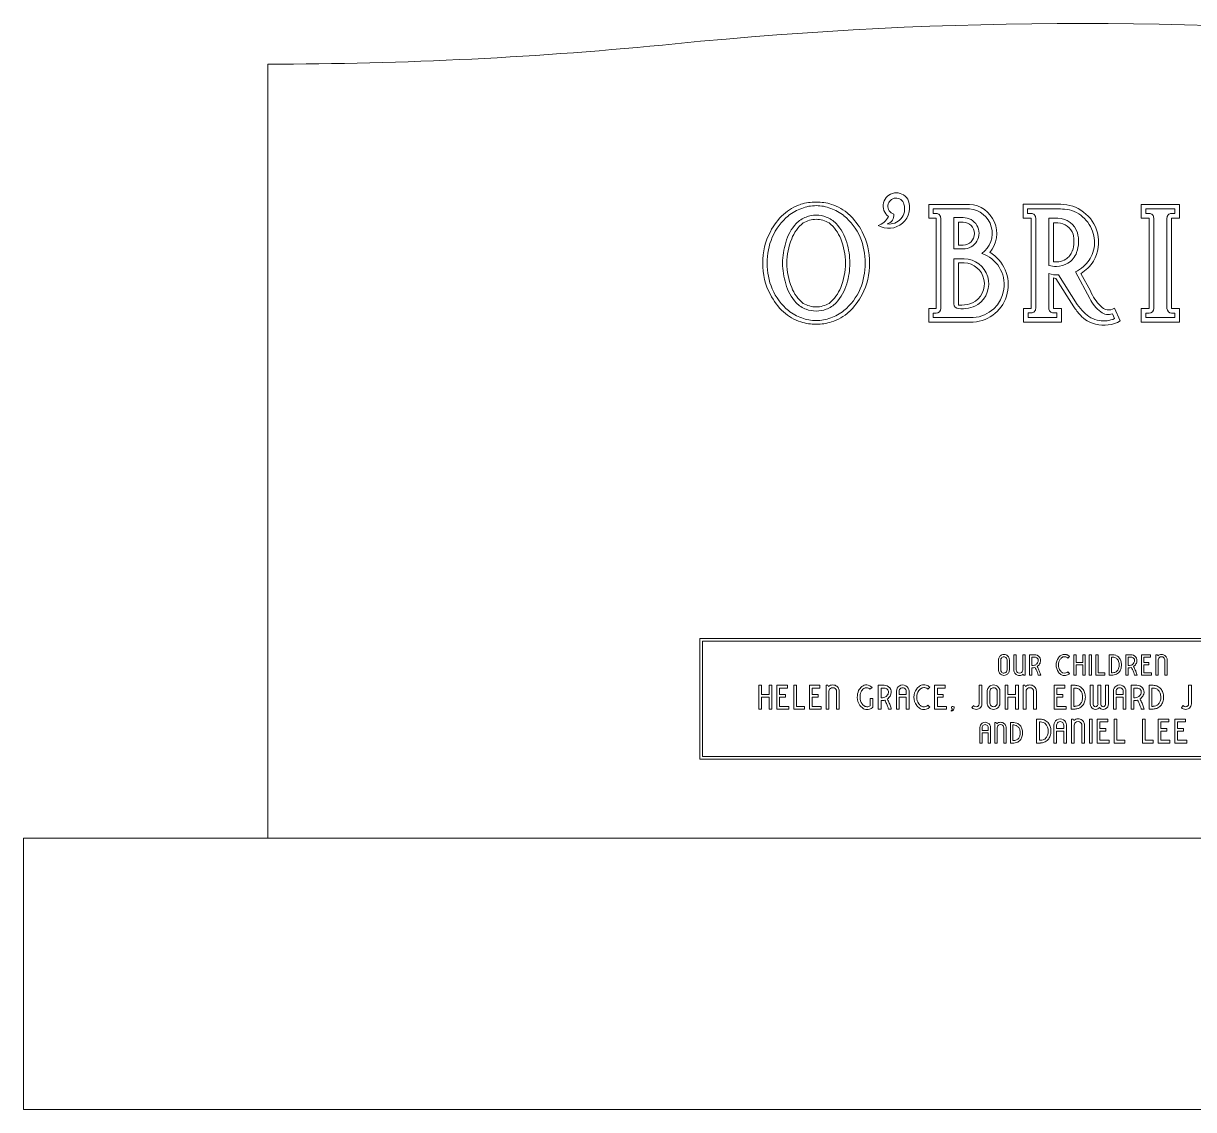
# Model space of a CAD drawing. Header units: inches. Extents: x -39 to 39, y -10 to 72.5.
# Drawn here: x -39 to 4.08, y 32.52 to 72.52 of the extents above; entities that cross this region are included whole.
import ezdxf

# ---------------------------------------------------------------- set-up
doc = ezdxf.new("R2010")
doc.units = ezdxf.units.IN
doc.header["$MEASUREMENT"] = 0
doc.layers.add('1', color=7, linetype='Continuous')

msp = doc.modelspace()

# ---------------------------------------------------------------- linework, layer by layer
at = {"color": 7, "linetype": 'Continuous', "lineweight": 5}
for p, q in [((-30, 71.023), (-30, 42.523)), ((-4.171, 65.857), (-5.667, 65.857)), ((-5.667, 65.857), (-5.667, 65.353)), ((-4.171, 65.689), (-5.499, 65.689)), ((-5.499, 65.689), (-5.499, 65.521)), ((-5.499, 65.521), (-5.395, 65.521)), ((-0.805, 65.861), (-2.193, 65.861)), ((-2.193, 65.861), (-2.193, 65.353)), ((-0.973, 65.689), (-2.025, 65.689)), ((-2.025, 65.689), (-2.025, 65.521)), ((-2.025, 65.521), (-1.897, 65.521)), ((3.565, 65.857), (2.157, 65.857)), ((2.157, 65.857), (2.157, 65.353)), ((3.397, 65.689), (2.325, 65.689)), ((2.325, 65.689), (2.325, 65.521)), ((2.325, 65.521), (2.449, 65.521)), ((3.273, 65.521), (3.397, 65.521)), ((3.397, 65.521), (3.397, 65.689)), ((3.565, 65.353), (3.565, 65.857)), ((-5.667, 65.353), (-5.395, 65.353)), ((-5.395, 65.353), (-5.395, 62.025)), ((-5.227, 65.353), (-5.227, 62.025)), ((-4.403, 65.373), (-4.743, 65.373)), ((-4.743, 65.373), (-4.743, 64.217)), ((-4.403, 65.205), (-4.571, 65.205)), ((-4.571, 65.205), (-4.571, 64.361)), ((-2.193, 65.353), (-1.897, 65.353)), ((-1.897, 65.353), (-1.897, 62.029)), ((-1.729, 65.353), (-1.729, 62.029)), ((-1.245, 63.605), (-1.245, 65.353)), ((-1.245, 65.353), (-0.909, 65.353)), ((-1.077, 65.185), (-0.909, 65.185)), ((-1.077, 65.185), (-1.077, 63.745)), ((2.157, 65.353), (2.449, 65.353)), ((2.449, 65.353), (2.449, 62.025)), ((2.617, 65.353), (2.617, 62.025)), ((3.105, 62.025), (3.105, 65.353)), ((3.273, 62.025), (3.273, 65.353)), ((3.273, 65.353), (3.565, 65.353)), ((-4.743, 64.217), (-4.403, 64.217)), ((-4.571, 64.361), (-4.403, 64.361)), ((-4.363, 63.857), (-4.743, 63.857)), ((-4.743, 63.857), (-4.743, 62.193)), ((-4.363, 63.709), (-4.571, 63.709)), ((-4.571, 63.709), (-4.571, 62.153)), ((-1.077, 63.745), (-0.881, 63.745)), ((0.259, 62.393), (-0.269, 63.373)), ((-1.245, 62.029), (-1.245, 63.313)), ((-1.077, 62.029), (-1.077, 63.149)), ((-0.989, 63.129), (-0.329, 62.089)), ((-0.885, 63.265), (-0.197, 62.177)), ((0.283, 62.677), (-0.065, 63.313)), ((-4.571, 62.153), (-4.447, 62.153)), ((-5.395, 62.025), (-5.667, 62.025)), ((-5.667, 62.025), (-5.667, 61.521)), ((-5.395, 61.857), (-5.499, 61.857)), ((-5.499, 61.857), (-5.499, 61.689)), ((-5.499, 61.689), (-4.027, 61.689)), ((-1.897, 62.029), (-2.173, 62.029)), ((-2.173, 62.029), (-2.173, 61.521)), ((-1.897, 61.861), (-2.005, 61.861)), ((-2.005, 61.861), (-2.005, 61.693)), ((-2.005, 61.693), (-0.949, 61.693)), ((-0.781, 62.029), (-1.077, 62.029)), ((-0.949, 61.861), (-1.077, 61.861)), ((-0.949, 61.693), (-0.949, 61.861)), ((-0.781, 61.521), (-0.781, 62.029)), ((1.175, 61.653), (1.095, 61.833)), ((1.387, 61.569), (1.167, 62.037)), ((2.449, 62.025), (2.157, 62.025)), ((2.157, 62.025), (2.157, 61.521)), ((2.449, 61.857), (2.325, 61.857)), ((2.325, 61.857), (2.325, 61.689)), ((2.325, 61.689), (3.397, 61.689)), ((3.565, 62.025), (3.273, 62.025)), ((3.397, 61.857), (3.273, 61.857)), ((3.397, 61.689), (3.397, 61.857)), ((3.565, 61.521), (3.565, 62.025)), ((-5.667, 61.521), (-4.027, 61.521)), ((-2.173, 61.521), (-0.781, 61.521)), ((2.157, 61.521), (3.565, 61.521)), ((-2.531, 48.709), (-2.531, 49.273)), ((-2.531, 49.273), (-2.445, 49.273)), ((-2.445, 48.709), (-2.445, 49.273)), ((-2.204, 49.273), (-2.204, 48.709)), ((-2.204, 49.273), (-2.117, 49.273)), ((-2.117, 49.273), (-2.117, 48.523)), ((-1.955, 48.523), (-1.955, 49.273)), ((-1.955, 49.273), (-1.775, 49.273)), ((-1.774, 49.187), (-1.869, 49.187)), ((-1.869, 49.187), (-1.869, 48.878)), ((-0.481, 49.21), (-0.544, 49.151)), ((-0.326, 48.523), (-0.326, 49.273)), ((-0.326, 49.273), (-0.24, 49.273)), ((-0.24, 49.273), (-0.24, 48.986)), ((0.002, 48.986), (0.002, 49.273)), ((0.002, 49.273), (0.088, 49.273)), ((0.088, 49.273), (0.088, 48.523)), ((0.244, 48.523), (0.244, 49.273)), ((0.244, 49.273), (0.33, 49.273)), ((0.33, 49.273), (0.33, 48.523)), ((0.486, 48.523), (0.486, 49.273)), ((0.486, 49.273), (0.572, 49.273)), ((0.572, 49.273), (0.572, 48.61)), ((0.979, 48.523), (0.979, 49.273)), ((0.979, 49.273), (1.105, 49.273)), ((1.103, 49.187), (1.065, 49.187)), ((1.065, 49.187), (1.065, 48.61)), ((1.593, 48.523), (1.593, 49.273)), ((1.593, 49.273), (1.773, 49.273)), ((1.774, 49.187), (1.679, 49.187)), ((1.679, 49.187), (1.679, 48.878)), ((2.165, 48.523), (2.165, 49.273)), ((2.165, 49.273), (2.501, 49.273)), ((2.501, 49.187), (2.251, 49.187)), ((2.251, 49.187), (2.251, 48.986)), ((2.501, 49.273), (2.501, 49.187)), ((2.696, 48.523), (2.696, 49.273)), ((2.696, 49.273), (2.75, 49.273)), ((2.75, 49.273), (2.765, 49.235)), ((-3.099, 48.713), (-3.099, 49.084)), ((-3.013, 49.084), (-3.013, 48.713)), ((-2.784, 48.713), (-2.784, 49.084)), ((-2.698, 49.084), (-2.698, 48.713)), ((-1.869, 48.523), (-1.869, 48.792)), ((-0.24, 48.986), (0.002, 48.986)), ((0.002, 48.9), (-0.24, 48.9)), ((-0.24, 48.9), (-0.24, 48.523)), ((0.002, 48.523), (0.002, 48.9)), ((1.679, 48.523), (1.679, 48.792)), ((2.251, 48.986), (2.438, 48.986)), ((2.438, 48.9), (2.251, 48.9)), ((2.251, 48.9), (2.251, 48.61)), ((2.438, 48.986), (2.438, 48.9)), ((2.782, 48.523), (2.782, 49.088)), ((3.023, 49.088), (3.023, 48.523)), ((3.11, 49.088), (3.11, 48.523)), ((-2.172, 48.523), (-2.187, 48.562)), ((-2.117, 48.523), (-2.172, 48.523)), ((-1.955, 48.523), (-1.869, 48.523)), ((-1.634, 48.523), (-1.545, 48.523)), ((-0.544, 48.646), (-0.481, 48.586)), ((-0.24, 48.523), (-0.326, 48.523)), ((0.088, 48.523), (0.002, 48.523)), ((0.33, 48.523), (0.244, 48.523)), ((0.822, 48.523), (0.486, 48.523)), ((0.572, 48.61), (0.822, 48.61)), ((0.822, 48.61), (0.822, 48.523)), ((1.105, 48.523), (0.979, 48.523)), ((1.065, 48.61), (1.103, 48.61)), ((1.593, 48.523), (1.679, 48.523)), ((1.914, 48.523), (2.002, 48.523)), ((2.54, 48.523), (2.165, 48.523)), ((2.251, 48.61), (2.54, 48.61)), ((2.54, 48.61), (2.54, 48.523)), ((2.696, 48.523), (2.782, 48.523)), ((3.023, 48.523), (3.11, 48.523)), ((-11.921, 47.273), (-11.921, 48.148)), ((-11.921, 48.148), (-11.821, 48.148)), ((-11.821, 48.148), (-11.821, 47.813)), ((-11.539, 47.813), (-11.539, 48.148)), ((-11.539, 48.148), (-11.438, 48.148)), ((-11.438, 48.148), (-11.438, 47.273)), ((-11.256, 47.273), (-11.256, 48.148)), ((-11.256, 48.148), (-10.864, 48.148)), ((-10.864, 48.048), (-11.156, 48.048)), ((-11.156, 48.048), (-11.156, 47.813)), ((-10.864, 48.148), (-10.864, 48.048)), ((-10.637, 47.273), (-10.637, 48.148)), ((-10.637, 48.148), (-10.536, 48.148)), ((-10.536, 48.148), (-10.536, 47.374)), ((-10.063, 47.273), (-10.063, 48.148)), ((-10.063, 48.148), (-9.671, 48.148)), ((-9.671, 48.048), (-9.962, 48.048)), ((-9.962, 48.048), (-9.962, 47.813)), ((-9.671, 48.148), (-9.671, 48.048)), ((-9.443, 47.273), (-9.443, 48.148)), ((-9.443, 48.148), (-9.38, 48.148)), ((-9.38, 48.148), (-9.362, 48.104)), ((-9.343, 47.273), (-9.343, 47.932)), ((-9.061, 47.932), (-9.061, 47.273)), ((-8.96, 47.932), (-8.96, 47.273)), ((-7.756, 48.066), (-7.833, 48.001)), ((-7.524, 47.273), (-7.524, 48.148)), ((-7.524, 48.148), (-7.314, 48.148)), ((-7.312, 48.048), (-7.423, 48.048)), ((-7.423, 48.048), (-7.423, 47.687)), ((-6.856, 47.273), (-6.856, 47.937)), ((-6.756, 47.813), (-6.756, 47.933)), ((-6.492, 47.933), (-6.492, 47.813)), ((-6.392, 47.937), (-6.392, 47.273)), ((-5.631, 48.075), (-5.704, 48.005)), ((-5.45, 47.273), (-5.45, 48.148)), ((-5.45, 48.148), (-5.058, 48.148)), ((-5.058, 48.048), (-5.35, 48.048)), ((-5.35, 48.048), (-5.35, 47.813)), ((-5.058, 48.148), (-5.058, 48.048)), ((-3.808, 47.464), (-3.808, 48.148)), ((-3.808, 48.148), (-3.708, 48.148)), ((-3.708, 48.148), (-3.708, 47.461)), ((-3.513, 47.495), (-3.513, 47.927)), ((-3.413, 47.927), (-3.413, 47.495)), ((-3.146, 47.495), (-3.146, 47.927)), ((-3.045, 47.927), (-3.045, 47.495)), ((-2.851, 47.273), (-2.851, 48.148)), ((-2.851, 48.148), (-2.75, 48.148)), ((-2.75, 48.148), (-2.75, 47.813)), ((-2.469, 47.813), (-2.469, 48.148)), ((-2.469, 48.148), (-2.368, 48.148)), ((-2.368, 48.148), (-2.368, 47.273)), ((-2.186, 47.273), (-2.186, 48.148)), ((-2.186, 48.148), (-2.123, 48.148)), ((-2.123, 48.148), (-2.105, 48.104)), ((-2.085, 47.273), (-2.085, 47.932)), ((-1.804, 47.932), (-1.804, 47.273)), ((-1.703, 47.932), (-1.703, 47.273)), ((-1.047, 47.273), (-1.047, 48.148)), ((-1.047, 48.148), (-0.655, 48.148)), ((-0.655, 48.048), (-0.947, 48.048)), ((-0.947, 48.048), (-0.947, 47.813)), ((-0.655, 48.148), (-0.655, 48.048)), ((-0.427, 47.273), (-0.427, 48.148)), ((-0.427, 48.148), (-0.28, 48.148)), ((-0.282, 48.048), (-0.327, 48.048)), ((-0.327, 48.048), (-0.327, 47.374)), ((0.282, 48.148), (0.282, 47.46)), ((0.282, 48.148), (0.382, 48.148)), ((0.382, 48.148), (0.382, 47.46)), ((0.564, 47.46), (0.564, 48.148)), ((0.564, 48.148), (0.665, 48.148)), ((0.665, 47.46), (0.665, 48.148)), ((0.847, 48.148), (0.847, 47.46)), ((0.847, 48.148), (0.948, 48.148)), ((0.948, 47.46), (0.948, 48.148)), ((1.13, 47.273), (1.13, 47.937)), ((1.23, 47.813), (1.23, 47.933)), ((1.494, 47.933), (1.494, 47.813)), ((1.594, 47.937), (1.594, 47.273)), ((1.783, 47.273), (1.783, 48.148)), ((1.783, 48.148), (1.993, 48.148)), ((1.995, 48.048), (1.884, 48.048)), ((1.884, 48.048), (1.884, 47.687)), ((2.452, 47.273), (2.452, 48.148)), ((2.452, 48.148), (2.599, 48.148)), ((2.597, 48.048), (2.552, 48.048)), ((2.552, 48.048), (2.552, 47.374)), ((3.903, 47.464), (3.903, 48.148)), ((3.903, 48.148), (4.004, 48.148)), ((4.004, 48.148), (4.004, 47.461)), ((-11.821, 47.813), (-11.539, 47.813)), ((-11.539, 47.713), (-11.821, 47.713)), ((-11.821, 47.713), (-11.821, 47.273)), ((-11.539, 47.273), (-11.539, 47.713)), ((-11.156, 47.813), (-10.937, 47.813)), ((-10.937, 47.713), (-11.156, 47.713)), ((-11.156, 47.713), (-11.156, 47.374)), ((-10.937, 47.813), (-10.937, 47.713)), ((-9.962, 47.813), (-9.743, 47.813)), ((-9.743, 47.713), (-9.962, 47.713)), ((-9.962, 47.713), (-9.962, 47.374)), ((-9.743, 47.813), (-9.743, 47.713)), ((-7.821, 47.392), (-7.821, 47.667)), ((-7.821, 47.667), (-7.72, 47.667)), ((-7.72, 47.667), (-7.72, 47.347)), ((-7.423, 47.273), (-7.423, 47.586)), ((-6.492, 47.813), (-6.756, 47.813)), ((-6.756, 47.273), (-6.756, 47.713)), ((-6.756, 47.713), (-6.492, 47.713)), ((-6.492, 47.713), (-6.492, 47.273)), ((-5.704, 47.417), (-5.631, 47.347)), ((-5.35, 47.813), (-5.131, 47.813)), ((-5.131, 47.713), (-5.35, 47.713)), ((-5.35, 47.713), (-5.35, 47.374)), ((-5.131, 47.813), (-5.131, 47.713)), ((-4.077, 47.327), (-4.007, 47.402)), ((-2.75, 47.813), (-2.469, 47.813)), ((-2.469, 47.713), (-2.75, 47.713)), ((-2.75, 47.713), (-2.75, 47.273)), ((-2.469, 47.273), (-2.469, 47.713)), ((-0.947, 47.813), (-0.728, 47.813)), ((-0.728, 47.713), (-0.947, 47.713)), ((-0.947, 47.713), (-0.947, 47.374)), ((-0.728, 47.813), (-0.728, 47.713)), ((1.494, 47.813), (1.23, 47.813)), ((1.23, 47.273), (1.23, 47.713)), ((1.23, 47.713), (1.494, 47.713)), ((1.494, 47.713), (1.494, 47.273)), ((1.884, 47.273), (1.884, 47.586)), ((3.634, 47.327), (3.704, 47.402)), ((-11.821, 47.273), (-11.921, 47.273)), ((-11.438, 47.273), (-11.539, 47.273)), ((-10.819, 47.273), (-11.256, 47.273)), ((-11.156, 47.374), (-10.819, 47.374)), ((-10.819, 47.374), (-10.819, 47.273)), ((-10.245, 47.273), (-10.637, 47.273)), ((-10.536, 47.374), (-10.245, 47.374)), ((-10.245, 47.374), (-10.245, 47.273)), ((-9.625, 47.273), (-10.063, 47.273)), ((-9.962, 47.374), (-9.625, 47.374)), ((-9.625, 47.374), (-9.625, 47.273)), ((-9.443, 47.273), (-9.343, 47.273)), ((-9.061, 47.273), (-8.96, 47.273)), ((-7.524, 47.273), (-7.423, 47.273)), ((-7.149, 47.273), (-7.045, 47.273)), ((-6.856, 47.273), (-6.756, 47.273)), ((-6.492, 47.273), (-6.392, 47.273)), ((-5.013, 47.273), (-5.45, 47.273)), ((-5.35, 47.374), (-5.013, 47.374)), ((-5.013, 47.374), (-5.013, 47.273)), ((-2.75, 47.273), (-2.851, 47.273)), ((-2.368, 47.273), (-2.469, 47.273)), ((-2.186, 47.273), (-2.085, 47.273)), ((-1.804, 47.273), (-1.703, 47.273)), ((-0.61, 47.273), (-1.047, 47.273)), ((-0.947, 47.374), (-0.61, 47.374)), ((-0.61, 47.374), (-0.61, 47.273)), ((-0.28, 47.273), (-0.427, 47.273)), ((-0.327, 47.374), (-0.282, 47.374)), ((1.13, 47.273), (1.23, 47.273)), ((1.494, 47.273), (1.594, 47.273)), ((1.783, 47.273), (1.884, 47.273)), ((2.158, 47.273), (2.262, 47.273)), ((2.599, 47.273), (2.452, 47.273)), ((2.552, 47.374), (2.597, 47.374)), ((-3.787, 46.023), (-3.787, 46.592)), ((-3.701, 46.486), (-3.701, 46.589)), ((-3.475, 46.589), (-3.475, 46.486)), ((-3.389, 46.592), (-3.389, 46.023)), ((-3.233, 46.023), (-3.233, 46.773)), ((-3.233, 46.773), (-3.179, 46.773)), ((-3.179, 46.773), (-3.163, 46.735)), ((-3.147, 46.023), (-3.147, 46.588)), ((-2.905, 46.588), (-2.905, 46.023)), ((-2.819, 46.588), (-2.819, 46.023)), ((-2.662, 46.023), (-2.662, 46.773)), ((-2.662, 46.773), (-2.536, 46.773)), ((-2.538, 46.687), (-2.576, 46.687)), ((-2.576, 46.687), (-2.576, 46.11)), ((-1.695, 46.023), (-1.695, 46.898)), ((-1.695, 46.898), (-1.547, 46.898)), ((-1.549, 46.798), (-1.594, 46.798)), ((-1.594, 46.798), (-1.594, 46.124)), ((-1.058, 46.023), (-1.058, 46.687)), ((-0.958, 46.563), (-0.958, 46.683)), ((-0.694, 46.563), (-0.958, 46.563)), ((-0.694, 46.683), (-0.694, 46.563)), ((-0.594, 46.687), (-0.594, 46.023)), ((-0.412, 46.023), (-0.412, 46.898)), ((-0.412, 46.898), (-0.348, 46.898)), ((-0.348, 46.898), (-0.331, 46.854)), ((-0.311, 46.023), (-0.311, 46.682)), ((-0.029, 46.682), (-0.029, 46.023)), ((0.071, 46.682), (0.071, 46.023)), ((0.253, 46.023), (0.253, 46.898)), ((0.253, 46.898), (0.354, 46.898)), ((0.354, 46.898), (0.354, 46.023)), ((0.536, 46.023), (0.536, 46.898)), ((0.536, 46.898), (0.928, 46.898)), ((0.928, 46.798), (0.636, 46.798)), ((0.636, 46.798), (0.636, 46.563)), ((0.636, 46.563), (0.855, 46.563)), ((0.855, 46.563), (0.855, 46.463)), ((0.928, 46.898), (0.928, 46.798)), ((1.155, 46.023), (1.155, 46.898)), ((1.155, 46.898), (1.256, 46.898)), ((1.256, 46.898), (1.256, 46.124)), ((2.203, 46.023), (2.203, 46.898)), ((2.203, 46.898), (2.304, 46.898)), ((2.304, 46.898), (2.304, 46.124)), ((2.777, 46.023), (2.777, 46.898)), ((2.777, 46.898), (3.169, 46.898)), ((3.169, 46.798), (2.878, 46.798)), ((2.878, 46.798), (2.878, 46.563)), ((2.878, 46.563), (3.096, 46.563)), ((3.096, 46.563), (3.096, 46.463)), ((3.169, 46.898), (3.169, 46.798)), ((3.397, 46.023), (3.397, 46.898)), ((3.397, 46.898), (3.789, 46.898)), ((3.789, 46.798), (3.497, 46.798)), ((3.497, 46.798), (3.497, 46.563)), ((3.497, 46.563), (3.716, 46.563)), ((3.716, 46.563), (3.716, 46.463)), ((3.789, 46.898), (3.789, 46.798)), ((-3.475, 46.486), (-3.701, 46.486)), ((-3.701, 46.023), (-3.701, 46.4)), ((-3.701, 46.4), (-3.475, 46.4)), ((-3.475, 46.4), (-3.475, 46.023)), ((-2.576, 46.11), (-2.538, 46.11)), ((-1.594, 46.124), (-1.549, 46.124)), ((-0.958, 46.023), (-0.958, 46.463)), ((-0.958, 46.463), (-0.694, 46.463)), ((-0.694, 46.463), (-0.694, 46.023)), ((0.855, 46.463), (0.636, 46.463)), ((0.636, 46.463), (0.636, 46.124)), ((0.636, 46.124), (0.973, 46.124)), ((0.973, 46.124), (0.973, 46.023)), ((1.256, 46.124), (1.547, 46.124)), ((1.547, 46.124), (1.547, 46.023)), ((2.304, 46.124), (2.595, 46.124)), ((2.595, 46.124), (2.595, 46.023)), ((3.096, 46.463), (2.878, 46.463)), ((2.878, 46.463), (2.878, 46.124)), ((2.878, 46.124), (3.215, 46.124)), ((3.215, 46.124), (3.215, 46.023)), ((3.716, 46.463), (3.497, 46.463)), ((3.497, 46.463), (3.497, 46.124)), ((3.497, 46.124), (3.834, 46.124)), ((3.834, 46.124), (3.834, 46.023)), ((-3.787, 46.023), (-3.701, 46.023)), ((-3.475, 46.023), (-3.389, 46.023)), ((-3.233, 46.023), (-3.147, 46.023)), ((-2.905, 46.023), (-2.819, 46.023)), ((-2.536, 46.023), (-2.662, 46.023)), ((-1.547, 46.023), (-1.695, 46.023)), ((-1.058, 46.023), (-0.958, 46.023)), ((-0.694, 46.023), (-0.594, 46.023)), ((-0.412, 46.023), (-0.311, 46.023)), ((-0.029, 46.023), (0.071, 46.023)), ((0.354, 46.023), (0.253, 46.023)), ((0.973, 46.023), (0.536, 46.023)), ((1.547, 46.023), (1.155, 46.023)), ((2.595, 46.023), (2.203, 46.023)), ((3.215, 46.023), (2.777, 46.023)), ((3.834, 46.023), (3.397, 46.023)), ((-30, 42.523), (30, 42.523))]:
    msp.add_line(p, q, dxfattribs=at)
for centre, radius, start, end in [((0, -77.852), 150.375, 84.27519, 95.72481), ((-30, 221.398), 150.375, 269.99999, 275.72481), ((-9.845, 64.177), 1.766, 88.898, 107.566), ((-9.778, 64.17), 1.772, 72.4694, 91.0666), ((-7.14, 65.741), 0.764, 238.9168, 24.0239), ((-6.858, 65.798), 0.487, 31.4652, 233.2686), ((-6.87, 65.79), 0.301, 14.4058, 253.5691), ((-9.404, 63.778), 2.354, 133.3057, 152.8513), ((-9.78, 64.08), 1.877, 108.5444, 131.2681), ((-9.788, 64.109), 1.695, 109.2075, 128.0595), ((-9.824, 64.445), 1.367, 89.4313, 112.4128), ((-9.798, 64.442), 1.37, 67.6106, 90.5454), ((-9.833, 64.109), 1.695, 51.9405, 70.7925), ((-9.841, 64.08), 1.877, 48.7319, 71.4556), ((-10.235, 63.765), 2.376, 27.2417, 46.6014), ((-7.116, 65.699), 0.563, 261.5842, 17.125), ((-7.276, 65.457), 0.325, 283.8185, 7.8387), ((-5.391, 65.357), 0.164, 358.6028, 91.3973), ((-4.228, 64.792), 1.067, 319.0585, 86.8989), ((-4.231, 64.789), 0.902, 305.227, 86.1821), ((-1.893, 65.357), 0.164, 358.6029, 91.3971), ((-0.891, 62.913), 2.777, 85.3324, 91.6919), ((-0.785, 64.56), 1.301, 51.4071, 90.8986), ((-0.731, 64.608), 1.075, 47.2078, 86.4784), ((-0.77, 64.475), 1.359, 14.3632, 54.1174), ((2.453, 65.357), 0.164, 358.6028, 91.3973), ((3.269, 65.357), 0.164, 88.6027, 181.3972), ((-9.466, 63.797), 2.139, 129.7109, 156.6229), ((-9.284, 64.002), 1.71, 137.5301, 164.6329), ((-9.449, 64.117), 1.349, 128.289, 159.6193), ((-9.803, 64.408), 1.055, 110.9764, 134.7663), ((-9.788, 64.316), 0.993, 91.3011, 120.0014), ((-9.807, 64.403), 1.058, 90.1939, 110.6559), ((-9.814, 64.403), 1.058, 69.3441, 89.8061), ((-9.833, 64.316), 0.993, 59.9986, 88.6989), ((-9.822, 64.405), 1.059, 45.26, 68.94), ((-10.176, 64.115), 1.352, 20.397, 51.6438), ((-10.333, 64.004), 1.706, 15.3502, 42.5368), ((-10.151, 63.802), 2.132, 23.3193, 50.31), ((-7.687, 65.662), 0.595, 284.8731, 334.6402), ((-4.393, 64.795), 0.578, 269.0088, 90.9912), ((-4.405, 64.783), 0.422, 270.2716, 89.7284), ((-0.936, 64.572), 0.781, 17.9323, 88.0212), ((-0.95, 64.549), 0.637, 19.3907, 86.3475), ((-0.739, 64.49), 1.169, 14.789, 50.8337), ((-9.449, 63.76), 2.323, 151.9472, 181.6071), ((-9.363, 63.76), 2.248, 156.779, 181.659), ((-10.259, 63.76), 2.248, 358.3409, 23.221), ((-10.166, 63.762), 2.316, 358.3314, 28.0768), ((-1.405, 64.499), 1.086, 341.1868, 14.3796), ((-1.336, 64.496), 1.186, 340.0823, 15.4636), ((-0.782, 64.463), 1.218, 341.8892, 15.5069), ((-0.833, 64.473), 1.421, 330.0923, 13.8313), ((-8.274, 63.656), 2.776, 163.2743, 179.2107), ((-8.495, 63.684), 2.395, 157.8699, 179.7574), ((-11.117, 63.685), 2.385, 0.2219, 22.2003), ((-11.39, 63.65), 2.82, 0.9121, 16.6028), ((-4.384, 62.931), 0.926, 304.5738, 88.6752), ((-4.12, 62.9), 1.382, 273.89, 59.6787), ((-4.105, 62.902), 1.216, 273.6754, 71.0972), ((-0.968, 64.389), 0.651, 277.7, 301.8344), ((-0.94, 64.334), 0.589, 302.3281, 341.6174), ((-0.953, 64.344), 0.774, 302.1749, 341.0611), ((-0.669, 64.42), 1.096, 309.3942, 342.1989), ((-9.449, 63.629), 2.323, 178.3929, 208.0528), ((-9.363, 63.63), 2.248, 178.341, 203.221), ((-8.274, 63.733), 2.776, 180.7893, 196.7257), ((-8.499, 63.704), 2.391, 180.2243, 202.1484), ((-11.113, 63.703), 2.381, 337.7813, 359.7965), ((-11.39, 63.739), 2.82, 343.3972, 359.0878), ((-10.259, 63.63), 2.248, 336.779, 1.6591), ((-10.166, 63.627), 2.316, 331.9232, 1.6686), ((-4.395, 62.932), 0.777, 295.9365, 87.6372), ((-0.909, 65.112), 1.544, 257.4293, 267.9179), ((-1.016, 64.559), 0.992, 272.965, 298.6401), ((-0.736, 64.383), 1.113, 294.8137, 313.2781), ((-0.892, 64.618), 1.548, 302.4709, 326.5239), ((-9.28, 63.389), 1.715, 195.3825, 222.4269), ((-10.337, 63.387), 1.71, 317.5062, 344.6343), ((-0.925, 64.257), 0.997, 251.2712, 272.2903), ((-1.148, 62.631), 0.523, 72.2455, 82.146), ((-9.404, 63.611), 2.354, 207.1487, 226.6943), ((-9.461, 63.595), 2.145, 203.3949, 230.2436), ((-9.449, 63.273), 1.349, 200.3807, 231.7111), ((-10.176, 63.274), 1.352, 308.3561, 339.603), ((-10.155, 63.59), 2.138, 309.7355, 336.6628), ((-10.235, 63.625), 2.376, 313.3987, 332.7583), ((1.819, 63.309), 1.661, 202.396, 226.102), ((-9.8, 62.986), 1.061, 225.3491, 248.9966), ((-9.788, 63.073), 0.993, 239.9985, 268.699), ((-9.833, 63.073), 0.993, 271.301, 300.0015), ((-9.824, 62.989), 1.065, 291.0869, 314.6245), ((-4.556, 62.206), 0.187, 184.2408, 264.4111), ((-4.449, 63.221), 1.207, 264.0508, 299.3068), ((-4.407, 62.958), 0.806, 267.1622, 295.907), ((4.005, 65.227), 5.351, 215.9062, 220.1483), ((1.38, 63.228), 1.895, 213.694, 225.1408), ((1.544, 63.05), 1.443, 207.0969, 232.7885), ((0.956, 62.33), 0.361, 216.9606, 305.7538), ((-9.78, 63.309), 1.877, 228.7318, 251.4556), ((-9.775, 63.303), 1.721, 232.0847, 250.6482), ((-9.82, 62.966), 1.389, 247.7715, 270.3843), ((-9.807, 62.978), 1.05, 249.2066, 269.8237), ((-9.814, 62.978), 1.05, 270.1763, 290.7934), ((-9.802, 62.969), 1.392, 269.6393, 292.2049), ((-9.846, 63.303), 1.721, 289.3518, 307.9153), ((-9.841, 63.309), 1.877, 288.5444, 311.2682), ((-5.397, 62.027), 0.171, 270.9081, 359.0919), ((-1.893, 62.025), 0.164, 268.6029, 1.3971), ((-1.081, 62.025), 0.164, 178.6028, 271.3971), ((0.738, 62.53), 1.116, 222.4645, 256.5689), ((0.757, 62.549), 0.976, 222.9388, 261.378), ((0.787, 62.497), 0.929, 259.0733, 294.6763), ((0.941, 62.229), 0.425, 230.57, 291.2072), ((2.446, 62.027), 0.171, 270.9081, 359.0919), ((3.276, 62.027), 0.171, 180.9081, 269.0919), ((-9.849, 63.18), 1.733, 252.2589, 271.2886), ((-9.773, 63.186), 1.739, 268.769, 287.7065), ((0.779, 62.632), 1.225, 255.8078, 299.745), ((-2.899, 49.084), 0.2, 145.3994, 180.2102), ((-2.898, 49.084), 0.201, 114.6496, 145.4965), ((-2.899, 49.084), 0.114, 145.3304, 180.1582), ((-2.899, 49.085), 0.114, 114.5143, 145.6018), ((-2.899, 49.084), 0.201, 89.9605, 114.5524), ((-2.899, 49.085), 0.114, 89.9162, 114.6443), ((-2.898, 49.084), 0.201, 65.4478, 89.9967), ((-2.899, 49.083), 0.115, 65.6103, 89.9273), ((-2.899, 49.084), 0.114, 34.4333, 65.4159), ((-2.899, 49.083), 0.202, 34.589, 65.3165), ((-2.899, 49.084), 0.115, 359.9101, 34.3967), ((-2.898, 49.084), 0.2, 359.8195, 34.5021), ((-1.771, 49.04), 0.233, 40.1122, 91.1557), ((-1.771, 49.04), 0.147, 40.1463, 91.1517), ((-1.757, 49.06), 0.124, 340.7434, 37.0725), ((-1.757, 49.06), 0.21, 340.7357, 38.398), ((-0.539, 48.899), 0.438, 143.5122, 180.1018), ((-0.609, 48.962), 0.345, 124.1217, 145.0544), ((-0.609, 48.962), 0.259, 123.8017, 145.7674), ((-0.692, 49.09), 0.193, 107.7425, 125.1245), ((-0.691, 49.089), 0.108, 108.1016, 125.1489), ((-0.667, 49.006), 0.281, 75.1286, 107.351), ((-0.666, 49.004), 0.196, 75.0596, 107.2352), ((-0.648, 49.058), 0.14, 41.616, 76.6133), ((-0.648, 49.057), 0.226, 42.5424, 76.2383), ((1.098, 48.937), 0.25, 69.1303, 88.8599), ((1.099, 48.941), 0.333, 69.3923, 88.9292), ((1.123, 48.987), 0.195, 39.4956, 70.5944), ((1.123, 48.987), 0.281, 39.4898, 70.6335), ((1.092, 48.947), 0.33, 18.0083, 41.521), ((1.777, 49.04), 0.233, 40.1122, 91.1557), ((1.777, 49.04), 0.147, 40.1463, 91.1517), ((1.791, 49.06), 0.124, 340.7434, 37.0725), ((1.791, 49.06), 0.21, 340.7357, 38.398), ((2.898, 49.081), 0.203, 109.0689, 130.9062), ((2.899, 49.082), 0.117, 110.161, 176.9656), ((2.903, 49.055), 0.23, 72.0089, 107.9911), ((2.903, 49.055), 0.144, 71.9828, 108.0172), ((2.909, 49.084), 0.114, 35.7346, 70.4008), ((2.909, 49.084), 0.2, 35.7732, 71.1231), ((2.909, 49.084), 0.114, 2.0124, 35.9196), ((2.908, 49.083), 0.202, 1.2332, 35.7271), ((-2.899, 48.713), 0.2, 179.79, 214.6006), ((-2.899, 48.713), 0.114, 179.8946, 214.5716), ((-2.899, 48.713), 0.114, 325.5019, 0.1069), ((-2.898, 48.713), 0.2, 325.4979, 0.1803), ((-2.331, 48.713), 0.2, 181.0766, 215.8625), ((-2.33, 48.713), 0.115, 182.101, 215.668), ((-2.32, 48.715), 0.117, 290.0957, 357.017), ((-1.875, 49.367), 0.489, 270.732, 281.3944), ((-1.875, 49.35), 0.558, 270.5723, 282.4291), ((-1.834, 49.082), 0.203, 285.734, 316.6038), ((-2.739, 48.205), 1.153, 27.1552, 31.3499), ((-2.656, 48.253), 1.057, 20.2301, 26.8592), ((-1.837, 49.088), 0.209, 316.2167, 340.8458), ((-1.832, 49.08), 0.286, 303.0969, 316.5486), ((-2.718, 48.217), 1.215, 27.0788, 30.8957), ((-2.675, 48.245), 1.163, 20.2974, 26.8085), ((-1.838, 49.088), 0.296, 316.2509, 340.7895), ((-0.539, 48.898), 0.438, 179.9182, 216.4875), ((-0.545, 48.902), 0.346, 143.474, 180.5444), ((-0.544, 48.895), 0.347, 179.4919, 216.5021), ((-0.609, 48.835), 0.259, 214.2326, 236.1983), ((1.12, 48.816), 0.201, 289.0467, 320.0202), ((1.091, 48.946), 0.246, 18.0819, 42.1168), ((1.079, 48.856), 0.259, 319.01, 341.6468), ((0.944, 48.899), 0.4, 0.4385, 18.0114), ((0.945, 48.898), 0.399, 341.9711, 0.5621), ((1.092, 48.85), 0.33, 318.4796, 341.991), ((0.959, 48.902), 0.47, 359.9336, 18.1468), ((0.97, 48.892), 0.459, 341.714, 1.1394), ((1.673, 49.367), 0.489, 270.732, 281.3944), ((1.673, 49.35), 0.558, 270.5723, 282.4291), ((1.714, 49.082), 0.203, 285.734, 316.6038), ((0.808, 48.205), 1.153, 27.1552, 31.3499), ((0.892, 48.253), 1.057, 20.2301, 26.8592), ((1.711, 49.088), 0.209, 316.2167, 340.8458), ((1.716, 49.08), 0.286, 303.0969, 316.5486), ((0.83, 48.217), 1.215, 27.0788, 30.8957), ((0.873, 48.245), 1.163, 20.2974, 26.8085), ((1.71, 49.088), 0.296, 316.2509, 340.7895), ((-2.898, 48.713), 0.201, 214.5027, 245.3507), ((-2.899, 48.712), 0.113, 214.2523, 245.5056), ((-2.899, 48.713), 0.201, 245.4481, 270.0381), ((-2.899, 48.711), 0.112, 245.2729, 270.3427), ((-2.898, 48.711), 0.112, 269.7315, 294.7277), ((-2.898, 48.713), 0.201, 270.0048, 294.5517), ((-2.899, 48.713), 0.115, 294.6078, 325.4189), ((-2.899, 48.714), 0.202, 294.6833, 325.4118), ((-2.331, 48.713), 0.2, 215.7497, 251.1606), ((-2.33, 48.714), 0.115, 215.8839, 250.2505), ((-2.325, 48.741), 0.229, 251.8885, 288.1115), ((-2.325, 48.744), 0.145, 252.1753, 287.8247), ((-2.318, 48.712), 0.199, 288.8076, 311.0697), ((-2.675, 48.247), 1.076, 14.8752, 20.2022), ((-2.678, 48.247), 1.166, 13.7329, 20.1689), ((-0.61, 48.833), 0.343, 214.8552, 235.9194), ((-0.69, 48.709), 0.196, 235.0697, 252.1956), ((-0.693, 48.705), 0.105, 234.7132, 252.2749), ((-0.667, 48.789), 0.279, 252.5317, 284.9881), ((-0.666, 48.792), 0.195, 252.6635, 284.9633), ((-0.648, 48.739), 0.14, 283.3867, 318.384), ((-0.647, 48.738), 0.225, 283.6527, 317.5681), ((1.099, 48.856), 0.246, 270.9593, 290.5947), ((1.099, 48.856), 0.333, 271.0728, 290.6071), ((1.123, 48.81), 0.281, 289.3665, 320.5102), ((0.873, 48.247), 1.076, 14.8752, 20.2022), ((0.87, 48.247), 1.166, 13.7329, 20.1689), ((-9.207, 47.924), 0.237, 109.0689, 130.9062), ((-9.206, 47.925), 0.137, 110.161, 176.9656), ((-9.201, 47.893), 0.268, 72.0089, 107.9911), ((-9.201, 47.893), 0.168, 71.9828, 108.0172), ((-9.194, 47.927), 0.133, 35.7346, 70.4008), ((-9.194, 47.927), 0.234, 35.7732, 71.1231), ((-9.194, 47.927), 0.133, 2.0124, 35.9196), ((-9.195, 47.927), 0.235, 1.2332, 35.7271), ((-7.727, 47.721), 0.57, 155.9801, 181.7943), ((-7.889, 47.786), 0.396, 126.5363, 155.0259), ((-7.726, 47.72), 0.471, 156.015, 182.1769), ((-7.888, 47.785), 0.296, 125.8444, 154.6915), ((-7.961, 47.9), 0.262, 87.0469, 128.8031), ((-7.961, 47.9), 0.161, 87.0088, 128.8107), ((-7.96, 47.894), 0.167, 40.0377, 87.3362), ((-7.96, 47.894), 0.267, 40.0984, 87.191), ((-7.308, 47.876), 0.272, 40.1122, 91.1557), ((-7.308, 47.876), 0.172, 40.1463, 91.1517), ((-7.386, 47.932), 0.244, 316.2167, 340.8458), ((-7.293, 47.9), 0.145, 340.7434, 37.0725), ((-7.292, 47.899), 0.245, 340.7357, 38.398), ((-6.624, 47.929), 0.232, 123.3619, 178.137), ((-6.624, 47.929), 0.132, 123.3353, 178.1697), ((-6.624, 47.929), 0.232, 59.8179, 123.3777), ((-6.624, 47.929), 0.132, 59.808, 123.4448), ((-6.624, 47.929), 0.132, 1.8143, 59.8173), ((-6.624, 47.929), 0.233, 1.8906, 59.808), ((-5.699, 47.712), 0.512, 143.5122, 180.1018), ((-5.78, 47.785), 0.403, 124.1217, 145.0544), ((-5.705, 47.715), 0.404, 143.474, 180.5444), ((-5.78, 47.785), 0.302, 123.8017, 145.7674), ((-5.876, 47.935), 0.225, 107.7425, 125.1245), ((-5.876, 47.933), 0.126, 108.1016, 125.1489), ((-5.847, 47.836), 0.328, 75.1286, 107.351), ((-5.847, 47.835), 0.229, 75.0596, 107.2352), ((-5.826, 47.897), 0.163, 41.616, 76.6133), ((-5.826, 47.896), 0.264, 42.5424, 76.2383), ((-3.28, 47.928), 0.233, 145.3994, 180.2102), ((-3.279, 47.927), 0.234, 114.6496, 145.4965), ((-3.28, 47.928), 0.133, 145.3304, 180.1582), ((-3.28, 47.928), 0.133, 114.5143, 145.6018), ((-3.279, 47.927), 0.234, 89.9605, 114.5524), ((-3.28, 47.928), 0.133, 89.9162, 114.6443), ((-3.279, 47.927), 0.234, 65.4478, 89.9967), ((-3.279, 47.927), 0.134, 65.6103, 89.9273), ((-3.28, 47.928), 0.134, 34.4333, 65.4159), ((-3.28, 47.927), 0.235, 34.589, 65.3165), ((-3.28, 47.928), 0.134, 359.9101, 34.3967), ((-3.279, 47.928), 0.234, 359.8195, 34.5021), ((-1.95, 47.924), 0.237, 109.0689, 130.9062), ((-1.949, 47.925), 0.137, 110.161, 176.9656), ((-1.944, 47.893), 0.268, 72.0089, 107.9911), ((-1.944, 47.893), 0.168, 71.9828, 108.0172), ((-1.937, 47.927), 0.133, 35.7346, 70.4008), ((-1.937, 47.927), 0.234, 35.7732, 71.1231), ((-1.937, 47.927), 0.133, 2.0124, 35.9196), ((-1.938, 47.927), 0.235, 1.2332, 35.7271), ((-0.288, 47.756), 0.292, 69.1303, 88.8599), ((-0.287, 47.761), 0.388, 69.3923, 88.9292), ((-0.259, 47.814), 0.228, 39.4956, 70.5944), ((-0.259, 47.814), 0.328, 39.4898, 70.6335), ((-0.296, 47.767), 0.287, 18.0819, 42.1168), ((-0.467, 47.711), 0.466, 0.4385, 18.0114), ((-0.295, 47.767), 0.385, 18.0083, 41.521), ((-0.45, 47.716), 0.549, 359.9336, 18.1468), ((1.362, 47.929), 0.232, 123.3619, 178.137), ((1.362, 47.929), 0.132, 123.3353, 178.1697), ((1.362, 47.929), 0.232, 59.8179, 123.3777), ((1.362, 47.929), 0.132, 59.808, 123.4448), ((1.362, 47.929), 0.132, 1.8143, 59.8173), ((1.362, 47.929), 0.233, 1.8906, 59.808), ((1.999, 47.876), 0.272, 40.1122, 91.1557), ((1.999, 47.876), 0.172, 40.1463, 91.1517), ((1.921, 47.932), 0.244, 316.2167, 340.8458), ((2.015, 47.9), 0.145, 340.7434, 37.0725), ((2.015, 47.899), 0.245, 340.7357, 38.398), ((2.591, 47.756), 0.292, 69.1303, 88.8599), ((2.592, 47.761), 0.388, 69.3923, 88.9292), ((2.619, 47.814), 0.228, 39.4956, 70.5944), ((2.62, 47.814), 0.328, 39.4898, 70.6335), ((2.582, 47.767), 0.287, 18.0819, 42.1168), ((2.411, 47.711), 0.466, 0.4385, 18.0114), ((2.584, 47.767), 0.385, 18.0083, 41.521), ((2.429, 47.716), 0.549, 359.9336, 18.1468), ((-7.806, 47.701), 0.491, 179.7222, 216.8634), ((-7.873, 47.632), 0.396, 214.7375, 236.0371), ((-7.806, 47.701), 0.391, 179.7243, 216.7884), ((-7.867, 47.639), 0.305, 214.3654, 236.1269), ((-7.43, 48.257), 0.571, 270.732, 281.3944), ((-7.43, 48.237), 0.651, 270.5723, 282.4291), ((-7.382, 47.925), 0.236, 285.734, 316.6038), ((-8.439, 46.901), 1.346, 27.1552, 31.3499), ((-8.342, 46.958), 1.233, 20.2301, 26.8592), ((-7.38, 47.923), 0.334, 303.0969, 316.5486), ((-8.414, 46.916), 1.418, 27.0788, 30.8957), ((-8.363, 46.949), 1.357, 20.2974, 26.8085), ((-7.387, 47.932), 0.345, 316.2509, 340.7895), ((-8.367, 46.95), 1.361, 13.7329, 20.1689), ((-5.699, 47.71), 0.512, 179.9182, 216.4875), ((-5.782, 47.635), 0.4, 214.8552, 235.9194), ((-5.705, 47.707), 0.405, 179.4919, 216.5021), ((-5.78, 47.636), 0.302, 214.2326, 236.1983), ((-5.826, 47.525), 0.163, 283.3867, 318.384), ((-3.945, 47.436), 0.0705, 209.0698, 249.2804), ((-3.919, 47.468), 0.111, 310.0424, 358.2198), ((-3.919, 47.468), 0.212, 310.1654, 358.0099), ((-3.28, 47.494), 0.233, 179.79, 214.6006), ((-3.28, 47.494), 0.133, 179.8946, 214.5716), ((-3.28, 47.493), 0.132, 214.2523, 245.5056), ((-3.28, 47.495), 0.134, 294.6078, 325.4189), ((-3.279, 47.494), 0.133, 325.5019, 0.1069), ((-3.279, 47.494), 0.234, 325.4979, 0.1803), ((-0.262, 47.614), 0.235, 289.0467, 320.0202), ((-0.259, 47.608), 0.328, 289.3665, 320.5102), ((-0.31, 47.661), 0.302, 319.01, 341.6468), ((-0.467, 47.71), 0.466, 341.9711, 0.5621), ((-0.295, 47.655), 0.385, 318.4796, 341.991), ((-0.437, 47.703), 0.536, 341.714, 1.1394), ((0.477, 47.456), 0.195, 178.7969, 241.556), ((0.477, 47.456), 0.095, 177.6853, 242.898), ((0.47, 47.456), 0.095, 297.1024, 2.3141), ((0.76, 47.456), 0.095, 177.6854, 242.8983), ((0.752, 47.456), 0.095, 297.1024, 2.3141), ((0.753, 47.456), 0.195, 298.4439, 1.203), ((1.877, 48.257), 0.571, 270.732, 281.3944), ((1.878, 48.237), 0.651, 270.5723, 282.4291), ((1.925, 47.925), 0.236, 285.734, 316.6038), ((0.869, 46.901), 1.346, 27.1552, 31.3499), ((0.966, 46.958), 1.233, 20.2301, 26.8592), ((1.928, 47.923), 0.334, 303.0969, 316.5486), ((0.893, 46.916), 1.418, 27.0788, 30.8957), ((0.944, 46.949), 1.357, 20.2974, 26.8085), ((1.921, 47.932), 0.345, 316.2509, 340.7895), ((0.94, 46.95), 1.361, 13.7329, 20.1689), ((2.616, 47.614), 0.235, 289.0467, 320.0202), ((2.62, 47.608), 0.328, 289.3665, 320.5102), ((2.568, 47.661), 0.302, 319.01, 341.6468), ((2.412, 47.71), 0.466, 341.9711, 0.5621), ((2.584, 47.655), 0.385, 318.4796, 341.991), ((2.442, 47.703), 0.536, 341.714, 1.1394), ((3.766, 47.436), 0.0705, 209.0698, 249.2804), ((3.792, 47.468), 0.111, 310.0424, 358.2198), ((3.792, 47.468), 0.212, 310.1654, 358.0099), ((-7.964, 47.49), 0.228, 235.0702, 252.1954), ((-7.966, 47.486), 0.123, 234.7567, 252.1109), ((-7.936, 47.583), 0.325, 252.519, 284.9996), ((-7.936, 47.587), 0.228, 252.6815, 284.9469), ((-7.917, 47.529), 0.168, 283.7067, 304.91), ((-7.914, 47.524), 0.262, 283.6126, 317.5752), ((-8.363, 46.951), 1.256, 14.8752, 20.2022), ((-5.875, 47.49), 0.228, 235.0697, 252.1956), ((-5.878, 47.485), 0.122, 234.7132, 252.2749), ((-5.847, 47.584), 0.326, 252.5317, 284.9881), ((-5.847, 47.586), 0.228, 252.6635, 284.9633), ((-5.825, 47.524), 0.262, 283.6527, 317.5681), ((-4.82, 47.202), 0.0243, 115.6355, 202.7611), ((-4.875, 47.333), 0.143, 282.8488, 312.0209), ((-4.782, 47.323), 0.0493, 127.8839, 216.3099), ((-4.852, 47.262), 0.0438, 299.2125, 45.115), ((-4.782, 47.323), 0.0494, 43.885, 127.7491), ((-4.876, 47.332), 0.144, 312.4345, 339.1403), ((-4.783, 47.322), 0.0503, 0.4696, 43.2337), ((-4.873, 47.331), 0.141, 339.2112, 356.5987), ((-3.945, 47.437), 0.172, 219.8079, 249.2358), ((-3.919, 47.505), 0.244, 249.1972, 290.8028), ((-3.919, 47.504), 0.143, 249.0771, 290.3263), ((-3.899, 47.443), 0.0793, 291.9663, 310.3666), ((-3.897, 47.44), 0.176, 291.5826, 310.5224), ((-3.279, 47.495), 0.234, 214.5027, 245.3507), ((-3.279, 47.495), 0.234, 245.4481, 270.0381), ((-3.28, 47.492), 0.131, 245.2729, 270.3427), ((-3.279, 47.492), 0.131, 269.7315, 294.7277), ((-3.279, 47.495), 0.234, 270.0048, 294.5517), ((-3.28, 47.495), 0.235, 294.6833, 325.4118), ((-0.287, 47.661), 0.287, 270.9593, 290.5947), ((-0.287, 47.662), 0.388, 271.0728, 290.6071), ((0.473, 47.44), 0.179, 240.1024, 299.8976), ((0.473, 47.44), 0.0791, 240.137, 299.863), ((0.468, 47.458), 0.198, 298.5502, 317.7732), ((0.76, 47.456), 0.195, 222.077, 241.5056), ((0.756, 47.44), 0.18, 240.1164, 299.8836), ((0.756, 47.44), 0.0791, 240.1369, 299.8631), ((0.944, 46.951), 1.256, 14.8752, 20.2022), ((2.592, 47.661), 0.287, 270.9593, 290.5947), ((2.592, 47.662), 0.388, 271.0728, 290.6071), ((3.766, 47.437), 0.172, 219.8079, 249.2358), ((3.792, 47.505), 0.244, 249.1972, 290.8028), ((3.792, 47.504), 0.143, 249.0771, 290.3263), ((3.812, 47.443), 0.0793, 291.9663, 310.3666), ((3.814, 47.44), 0.176, 291.5826, 310.5224), ((-3.588, 46.586), 0.199, 123.3619, 178.137), ((-3.588, 46.586), 0.113, 123.3353, 178.1697), ((-3.588, 46.586), 0.199, 59.8179, 123.3777), ((-3.588, 46.586), 0.113, 59.808, 123.4448), ((-3.588, 46.586), 0.113, 1.8143, 59.8173), ((-3.588, 46.585), 0.199, 1.8906, 59.808), ((-3.03, 46.581), 0.203, 109.0689, 130.9062), ((-3.03, 46.582), 0.117, 110.161, 176.9656), ((-3.026, 46.555), 0.23, 72.0089, 107.9911), ((-3.026, 46.555), 0.144, 71.9828, 108.0172), ((-3.02, 46.584), 0.114, 35.7346, 70.4008), ((-3.019, 46.584), 0.2, 35.7732, 71.1231), ((-3.019, 46.584), 0.114, 2.0124, 35.9196), ((-3.02, 46.583), 0.202, 1.2332, 35.7271), ((-2.543, 46.437), 0.25, 69.1303, 88.8599), ((-2.542, 46.441), 0.333, 69.3923, 88.9292), ((-2.519, 46.487), 0.195, 39.4956, 70.5944), ((-2.518, 46.487), 0.281, 39.4898, 70.6335), ((-2.55, 46.446), 0.246, 18.0819, 42.1168), ((-2.549, 46.447), 0.33, 18.0083, 41.521), ((-2.682, 46.402), 0.47, 359.9336, 18.1468), ((-1.555, 46.506), 0.292, 69.1303, 88.8599), ((-1.554, 46.511), 0.388, 69.3923, 88.9292), ((-1.527, 46.564), 0.228, 39.4956, 70.5944), ((-1.526, 46.564), 0.328, 39.4898, 70.6335), ((-1.564, 46.517), 0.287, 18.0819, 42.1168), ((-1.735, 46.461), 0.466, 0.4385, 18.0114), ((-1.562, 46.517), 0.385, 18.0083, 41.521), ((-1.717, 46.466), 0.549, 359.9336, 18.1468), ((-0.826, 46.679), 0.232, 123.3619, 178.137), ((-0.826, 46.679), 0.132, 123.3353, 178.1697), ((-0.826, 46.679), 0.232, 59.8179, 123.3777), ((-0.826, 46.679), 0.132, 59.808, 123.4448), ((-0.826, 46.679), 0.132, 1.8143, 59.8173), ((-0.826, 46.679), 0.233, 1.8906, 59.808), ((-0.175, 46.674), 0.237, 109.0689, 130.9062), ((-0.175, 46.675), 0.137, 110.161, 176.9656), ((-0.17, 46.643), 0.268, 72.0089, 107.9911), ((-0.17, 46.643), 0.168, 71.9828, 108.0172), ((-0.163, 46.677), 0.133, 35.7346, 70.4008), ((-0.163, 46.677), 0.234, 35.7732, 71.1231), ((-0.162, 46.677), 0.133, 2.0124, 35.9196), ((-0.164, 46.677), 0.235, 1.2332, 35.7271), ((-2.542, 46.356), 0.246, 270.9593, 290.5947), ((-2.521, 46.316), 0.201, 289.0467, 320.0202), ((-2.518, 46.31), 0.281, 289.3665, 320.5102), ((-2.562, 46.356), 0.259, 319.01, 341.6468), ((-2.697, 46.399), 0.4, 0.4385, 18.0114), ((-2.696, 46.398), 0.399, 341.9711, 0.5621), ((-2.549, 46.35), 0.33, 318.4796, 341.991), ((-2.671, 46.392), 0.459, 341.714, 1.1394), ((-1.554, 46.411), 0.287, 270.9593, 290.5947), ((-1.53, 46.364), 0.235, 289.0467, 320.0202), ((-1.526, 46.358), 0.328, 289.3665, 320.5102), ((-1.578, 46.411), 0.302, 319.01, 341.6468), ((-1.734, 46.46), 0.466, 341.9711, 0.5621), ((-1.562, 46.405), 0.385, 318.4796, 341.991), ((-1.704, 46.453), 0.536, 341.714, 1.1394), ((-2.542, 46.356), 0.333, 271.0728, 290.6071), ((-1.554, 46.412), 0.388, 271.0728, 290.6071)]:
    msp.add_arc(centre, radius, start, end, dxfattribs=at)
at = {"layer": '1', "color": 7, "linetype": 'Continuous', "lineweight": 5}
for p, q in [((-14.094, 49.867), (-14.094, 45.43)), ((-14.094, 49.867), (14.094, 49.867)), ((-14, 45.523), (-14, 49.773)), ((-14, 49.773), (14, 49.773)), ((-14.094, 45.43), (14.094, 45.43)), ((-14, 45.523), (14, 45.523)), ((-30, 42.523), (-39, 42.523)), ((-39, 42.523), (-39, 32.523)), ((-39, 32.523), (39, 32.523))]:
    msp.add_line(p, q, dxfattribs=at)

doc.saveas('drawing.dxf')
